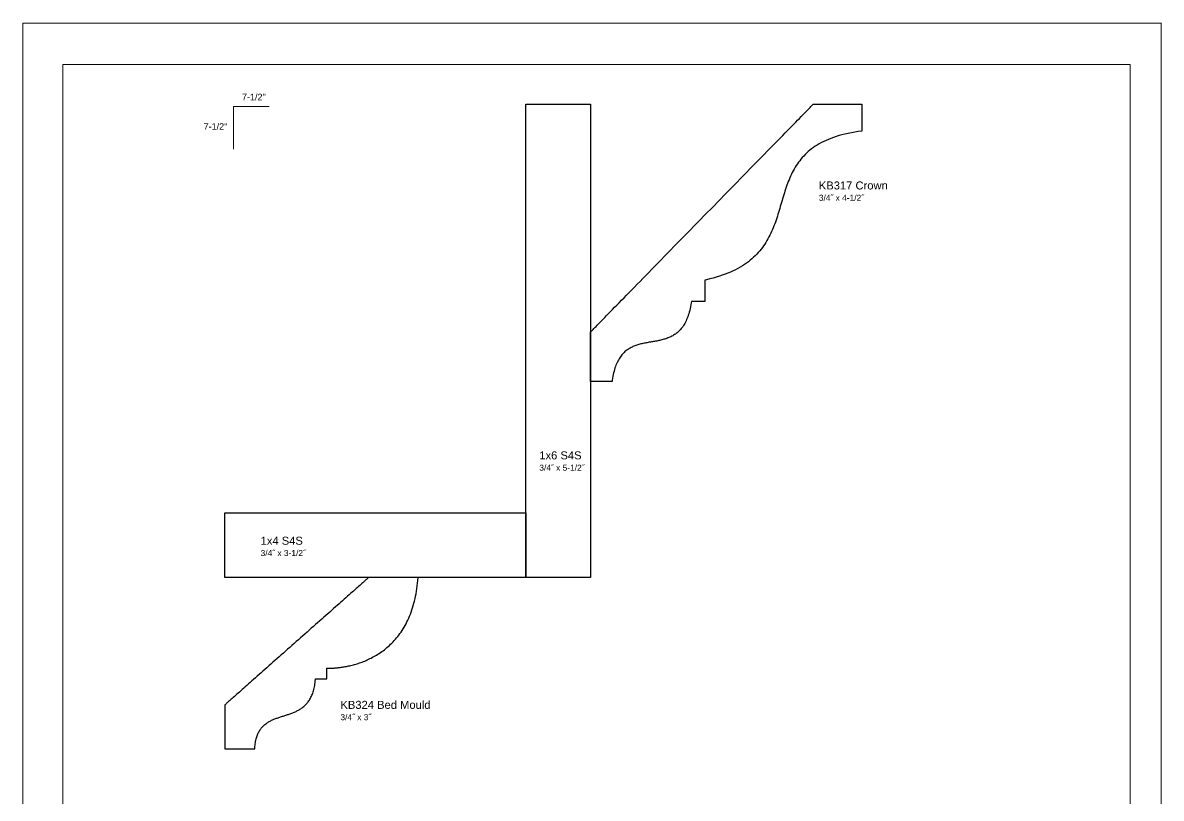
# Model space of a CAD drawing. Extents: x -4.3 to 9, y -5.5 to 16.6.
# Drawn here: x -4.25 to 8.98, y 7.64 to 16.65 of the extents above; entities that cross this region are included whole.
import ezdxf

# ---------------------------------------------------------------- set-up
doc = ezdxf.new("R2010")
doc.units = 0
doc.header["$MEASUREMENT"] = 0
doc.layers.add('DO NOT PLOT', color=2, linetype='Continuous', plot=False)
doc.layers.add('LAYER_1', color=7, linetype='Continuous')

# ---------------------------------------------------------------- blocks, each defined once
blk = doc.blocks.new('KB317 Crown')
at = {"flags": 128}
blk.add_lwpolyline([(1.99246, 0.97731), (1.97751, 0.95776), (1.96185, 0.93849), (1.94546, 0.91952), (1.92831, 0.90087), (1.91037, 0.88253), (1.89162, 0.86453), (1.87202, 0.84688), (1.85155, 0.82959), (1.83018, 0.81267), (1.80787, 0.79614), (1.78461, 0.78), (1.76036, 0.76428), (1.7351, 0.74898), (1.70879, 0.73412), (1.68141, 0.71971), (1.65293, 0.70576), (1.62332, 0.69228), (1.59255, 0.67929), (1.5606, 0.6668), (1.52743, 0.65482), (1.49302, 0.64337), (1.45733, 0.63245), (1.42035, 0.62208), (1.38204, 0.61227), (1.34237, 0.60304), (1.32429, 0.59829), (1.32428, 0.59671), (1.32428, 0.59505), (1.32427, 0.59329), (1.32426, 0.59146), (1.32425, 0.58954), (1.32424, 0.58754), (1.32424, 0.58547), (1.32423, 0.58331), (1.32422, 0.58109), (1.32421, 0.5788), (1.32421, 0.57643), (1.3242, 0.574), (1.32419, 0.57151), (1.32419, 0.56895), (1.32418, 0.56633), (1.32417, 0.56366), (1.32417, 0.56092), (1.32416, 0.55814), (1.32415, 0.5553), (1.32415, 0.55241), (1.32414, 0.54948), (1.32414, 0.5465), (1.32413, 0.54348), (1.32413, 0.54041), (1.32412, 0.53731), (1.32412, 0.53417), (1.32411, 0.53099), (1.32411, 0.52779), (1.3241, 0.52455), (1.3241, 0.52128), (1.3241, 0.51799), (1.32409, 0.51468), (1.32409, 0.51134), (1.32408, 0.50798), (1.32408, 0.50461), (1.32408, 0.50122), (1.32407, 0.49781), (1.32407, 0.4944), (1.32407, 0.49098), (1.32406, 0.48754), (1.32406, 0.48411), (1.32406, 0.48067), (1.32405, 0.47723), (1.32405, 0.4738), (1.32405, 0.47037), (1.32405, 0.46694), (1.32404, 0.46352), (1.32404, 0.46011), (1.32404, 0.45672), (1.32404, 0.45334), (1.32403, 0.44997), (1.32403, 0.44663), (1.32403, 0.4433), (1.32403, 0.44), (1.32403, 0.43672), (1.32402, 0.43348), (1.32402, 0.43026), (1.32402, 0.42707), (1.32402, 0.42391), (1.32402, 0.4208), (1.32402, 0.41772), (1.32402, 0.41468), (1.32401, 0.41168), (1.32401, 0.40873), (1.32401, 0.40582), (1.32401, 0.40296), (1.32401, 0.40016), (1.32401, 0.39741), (1.32401, 0.39471), (1.32401, 0.39207), (1.32401, 0.38949), (1.32401, 0.38697), (1.32401, 0.38451), (1.324, 0.38212), (1.324, 0.3798), (1.324, 0.37755), (1.324, 0.37537), (1.324, 0.37326), (1.324, 0.37124), (1.324, 0.36929), (1.324, 0.36742), (1.324, 0.36563), (1.324, 0.36393), (1.324, 0.36232), (1.324, 0.36079), (1.324, 0.35936), (1.324, 0.35802), (1.324, 0.35678), (1.324, 0.35564), (1.324, 0.35459), (1.324, 0.35365), (1.324, 0.35281), (1.324, 0.35208), (1.324, 0.35146), (1.324, 0.35095), (1.324, 0.35055), (1.324, 0.35027), (1.324, 0.3501), (1.324, 0.35005), (1.32394, 0.35005), (1.32379, 0.35005), (1.32355, 0.35005), (1.32322, 0.35005), (1.32281, 0.35005), (1.32231, 0.35005), (1.32172, 0.35005), (1.32106, 0.35005), (1.32031, 0.35005), (1.31949, 0.35005), (1.31859, 0.35005), (1.31762, 0.35005), (1.31658, 0.35005), (1.31547, 0.35005), (1.31429, 0.35005), (1.31304, 0.35005), (1.31173, 0.35005), (1.31036, 0.35005), (1.30893, 0.35005), (1.30744, 0.35005), (1.30589, 0.35005), (1.30429, 0.35005), (1.30264, 0.35005), (1.30093, 0.35005), (1.29918, 0.35005), (1.29738, 0.35005), (1.29554, 0.35005), (1.29365, 0.35005), (1.29172, 0.35005), (1.28975, 0.35005), (1.28775, 0.35005), (1.28571, 0.35005), (1.28363, 0.35005), (1.28153, 0.35005), (1.27939, 0.35005), (1.27723, 0.35005), (1.27504, 0.35005), (1.27282, 0.35005), (1.27059, 0.35005), (1.26833, 0.35005), (1.26606, 0.35005), (1.26377, 0.35005), (1.26146, 0.35005), (1.25915, 0.35005), (1.25682, 0.35005), (1.25448, 0.35005), (1.25214, 0.35005), (1.24979, 0.35005), (1.24744, 0.35005), (1.24508, 0.35005), (1.24273, 0.35005), (1.24038, 0.35005), (1.23803, 0.35005), (1.2357, 0.35005), (1.23337, 0.35005), (1.23105, 0.35005), (1.22874, 0.35005), (1.22644, 0.35005), (1.22417, 0.35005), (1.22191, 0.35005), (1.21967, 0.35005), (1.21745, 0.35005), (1.21525, 0.35005), (1.21308, 0.35005), (1.21094, 0.35005), (1.20883, 0.35005), (1.20675, 0.35005), (1.2047, 0.35005), (1.20268, 0.35005), (1.20071, 0.35005), (1.19877, 0.35005), (1.19687, 0.35005), (1.19502, 0.35005), (1.19321, 0.35005), (1.19145, 0.35005), (1.18973, 0.35005), (1.18807, 0.35005), (1.18645, 0.35005), (1.18489, 0.35005), (1.18339, 0.35005), (1.18195, 0.35005), (1.18056, 0.35005), (1.17924, 0.35005), (1.17798, 0.35005), (1.17678, 0.35005), (1.17566, 0.35005), (1.1746, 0.35005), (1.17361, 0.35005), (1.1727, 0.35005), (1.17186, 0.35005), (1.1711, 0.35005), (1.17041, 0.35005), (1.16981, 0.35005), (1.16929, 0.35005), (1.16886, 0.35005), (1.16851, 0.35005), (1.16825, 0.35005), (1.16808, 0.35005), (1.168, 0.35005), (1.16567, 0.3342), (1.16188, 0.31115), (1.15775, 0.28895), (1.15326, 0.26758), (1.14845, 0.24702), (1.1433, 0.22727), (1.13783, 0.20829), (1.13205, 0.19008), (1.12596, 0.17261), (1.11957, 0.15587), (1.11289, 0.13983), (1.10593, 0.1245), (1.09868, 0.10983), (1.09117, 0.09582), (1.08339, 0.08245), (1.07536, 0.06971), (1.06708, 0.05756), (1.05857, 0.046), (1.04981, 0.03502), (1.04084, 0.02458), (1.03164, 0.01467), (1.02223, 0.00528), (1.01262, -0.00361), (1.00282, -0.01202), (0.99282, -0.01996), (0.98264, -0.02747), (0.97229, -0.03454), (0.96178, -0.0412), (0.9511, -0.04748), (0.94027, -0.05337), (0.9293, -0.05891), (0.91819, -0.06411), (0.90695, -0.06899), (0.89559, -0.07357), (0.88411, -0.07786), (0.87253, -0.08187), (0.86084, -0.08564), (0.84906, -0.08918), (0.8372, -0.09249), (0.82526, -0.09561), (0.81325, -0.09855), (0.80117, -0.10133), (0.78904, -0.10396), (0.77686, -0.10646), (0.76464, -0.10885), (0.75239, -0.11115), (0.74011, -0.11338), (0.72781, -0.11554), (0.71549, -0.11767), (0.70318, -0.11977), (0.69087, -0.12187), (0.67856, -0.12399), (0.66628, -0.12613), (0.65402, -0.12832), (0.64179, -0.13058), (0.62961, -0.13293), (0.61747, -0.13537), (0.60538, -0.13793), (0.59336, -0.14063), (0.58141, -0.14348), (0.56954, -0.14651), (0.55774, -0.14972), (0.54605, -0.15314), (0.53444, -0.15679), (0.52295, -0.16068), (0.51157, -0.16482), (0.50031, -0.16925), (0.48918, -0.17397), (0.47819, -0.179), (0.46734, -0.18437), (0.45664, -0.19008), (0.4461, -0.19616), (0.43572, -0.20262), (0.42552, -0.20948), (0.41549, -0.21676), (0.40566, -0.22448), (0.39602, -0.23265), (0.38658, -0.24129), (0.37735, -0.25042), (0.36834, -0.26006), (0.35955, -0.27022), (0.351, -0.28092), (0.34268, -0.29219), (0.33461, -0.30403), (0.3268, -0.31646), (0.31925, -0.32951), (0.31196, -0.34319), (0.30495, -0.35751), (0.29823, -0.37251), (0.2918, -0.38818), (0.28566, -0.40456), (0.27983, -0.42165), (0.27432, -0.43948), (0.26912, -0.45806), (0.26425, -0.47741), (0.25972, -0.49756), (0.25553, -0.51851), (0.25169, -0.54028), (0.24821, -0.56289), (0.24575, -0.58107), (0.24564, -0.58107), (0.24538, -0.58107), (0.24498, -0.58107), (0.24444, -0.58107), (0.24376, -0.58107), (0.24294, -0.58107), (0.24199, -0.58107), (0.24091, -0.58107), (0.2397, -0.58107), (0.23837, -0.58107), (0.23692, -0.58107), (0.23535, -0.58107), (0.23367, -0.58107), (0.23188, -0.58107), (0.22997, -0.58107), (0.22797, -0.58107), (0.22586, -0.58107), (0.22365, -0.58107), (0.22134, -0.58107), (0.21895, -0.58107), (0.21646, -0.58107), (0.21389, -0.58107), (0.21123, -0.58107), (0.20849, -0.58107), (0.20567, -0.58107), (0.20278, -0.58107), (0.19981, -0.58107), (0.19678, -0.58107), (0.19369, -0.58107), (0.19052, -0.58107), (0.18731, -0.58107), (0.18403, -0.58107), (0.1807, -0.58107), (0.17732, -0.58107), (0.17389, -0.58107), (0.17042, -0.58107), (0.16691, -0.58107), (0.16336, -0.58107), (0.15977, -0.58107), (0.15616, -0.58107), (0.15251, -0.58107), (0.14884, -0.58107), (0.14514, -0.58107), (0.14142, -0.58107), (0.13769, -0.58107), (0.13395, -0.58107), (0.13019, -0.58107), (0.12643, -0.58107), (0.12266, -0.58107), (0.11889, -0.58107), (0.11512, -0.58107), (0.11135, -0.58107), (0.1076, -0.58107), (0.10385, -0.58107), (0.10012, -0.58107), (0.09641, -0.58107), (0.09271, -0.58107), (0.08904, -0.58107), (0.08539, -0.58107), (0.08177, -0.58107), (0.07819, -0.58107), (0.07464, -0.58107), (0.07112, -0.58107), (0.06765, -0.58107), (0.06423, -0.58107), (0.06085, -0.58107), (0.05752, -0.58107), (0.05424, -0.58107), (0.05102, -0.58107), (0.04786, -0.58107), (0.04476, -0.58107), (0.04173, -0.58107), (0.03877, -0.58107), (0.03588, -0.58107), (0.03306, -0.58107), (0.03032, -0.58107), (0.02766, -0.58107), (0.02509, -0.58107), (0.0226, -0.58107), (0.0202, -0.58107), (0.0179, -0.58107), (0.01569, -0.58107), (0.01358, -0.58107), (0.01157, -0.58107), (0.00967, -0.58107), (0.00787, -0.58107), (0.00619, -0.58107), (0.00462, -0.58107), (0.00317, -0.58107), (0.00184, -0.58107), (0.00064, -0.58107), (-0.00044, -0.58107), (-0.00139, -0.58107), (-0.00221, -0.58107), (-0.00289, -0.58107), (-0.00344, -0.58107), (-0.00384, -0.58107), (-0.00409, -0.58107), (-0.0042, -0.58107), (-0.00421, -0.58097), (-0.00421, -0.58053), (-0.00421, -0.57975), (-0.00421, -0.57864), (-0.00421, -0.57721), (-0.00421, -0.57546), (-0.00421, -0.5734), (-0.00421, -0.57104), (-0.00421, -0.56839), (-0.00421, -0.56544), (-0.00421, -0.56222), (-0.00421, -0.55872), (-0.00421, -0.55495), (-0.00421, -0.55093), (-0.00421, -0.54665), (-0.00421, -0.54213), (-0.00421, -0.53736), (-0.00421, -0.53237), (-0.00421, -0.52715), (-0.00421, -0.52171), (-0.00421, -0.51606), (-0.00421, -0.51021), (-0.00421, -0.50416), (-0.00421, -0.49792), (-0.00421, -0.4915), (-0.00421, -0.4849), (-0.00421, -0.47814), (-0.00421, -0.47121), (-0.00421, -0.46413), (-0.00421, -0.4569), (-0.00421, -0.44953), (-0.00421, -0.44203), (-0.00421, -0.4344), (-0.00421, -0.42665), (-0.00421, -0.41879), (-0.00421, -0.41082), (-0.00421, -0.40276), (-0.00421, -0.39461), (-0.00421, -0.38637), (-0.00421, -0.37805), (-0.00421, -0.36967), (-0.00421, -0.36122), (-0.00421, -0.35271), (-0.00421, -0.34416), (-0.00421, -0.33556), (-0.00421, -0.32693), (-0.00421, -0.31828), (-0.00421, -0.3096), (-0.00421, -0.30091), (-0.00421, -0.29221), (-0.00421, -0.28351), (-0.00421, -0.27482), (-0.00421, -0.26614), (-0.00421, -0.25749), (-0.00421, -0.24886), (-0.00421, -0.24027), (-0.00421, -0.23172), (-0.00421, -0.22322), (-0.00421, -0.21478), (-0.00421, -0.2064), (-0.00421, -0.19809), (-0.00421, -0.18986), (-0.00421, -0.18172), (-0.00421, -0.17367), (-0.00421, -0.16571), (-0.00421, -0.15786), (-0.00421, -0.15013), (-0.00421, -0.14251), (-0.00421, -0.13503), (-0.00421, -0.12767), (-0.00421, -0.12046), (-0.00421, -0.11339), (-0.00421, -0.10649), (-0.00421, -0.09974), (-0.00421, -0.09316), (-0.00421, -0.08676), (-0.00421, -0.08054), (-0.00421, -0.07451), (-0.00421, -0.06868), (-0.00421, -0.06306), (-0.00421, -0.05764), (-0.00421, -0.05245), (-0.00421, -0.04748), (-0.00421, -0.04274), (-0.00421, -0.03824), (-0.00421, -0.03399), (-0.00421, -0.02999), (-0.00421, -0.02626), (-0.00421, -0.02279), (-0.00421, -0.0196), (-0.00421, -0.01668), (-0.00421, -0.01406), (-0.00421, -0.01173), (-0.00421, -0.00971), (-0.00421, -0.008), (-0.00421, -0.0066), (-0.00421, -0.00553), (-0.00421, -0.00479), (-0.00421, -0.00438), (-0.00412, -0.00422), (-0.00282, -0.00289), (0, 0), (0.00432, 0.00442), (0.01011, 0.01034), (0.01733, 0.01772), (0.02596, 0.02654), (0.03595, 0.03677), (0.04728, 0.04836), (0.05992, 0.06128), (0.07384, 0.07552), (0.089, 0.09102), (0.10537, 0.10777), (0.12293, 0.12572), (0.14163, 0.14485), (0.16145, 0.16513), (0.18236, 0.18651), (0.20432, 0.20897), (0.22731, 0.23248), (0.25128, 0.257), (0.27622, 0.28251), (0.30209, 0.30896), (0.32885, 0.33634), (0.35648, 0.36459), (0.38494, 0.3937), (0.4142, 0.42363), (0.44423, 0.45435), (0.475, 0.48582), (0.50648, 0.51802), (0.53864, 0.5509), (0.57144, 0.58445), (0.60485, 0.61862), (0.63884, 0.65339), (0.67338, 0.68872), (0.70844, 0.72458), (0.74399, 0.76093), (0.77999, 0.79775), (0.81641, 0.835), (0.85322, 0.87266), (0.8904, 0.91068), (0.9279, 0.94903), (0.9657, 0.98769), (1.00376, 1.02662), (1.04206, 1.06579), (1.08056, 1.10517), (1.11923, 1.14472), (1.15804, 1.18441), (1.19695, 1.22421), (1.23594, 1.26409), (1.27497, 1.30401), (1.31402, 1.34395), (1.35305, 1.38387), (1.39202, 1.42373), (1.43092, 1.46351), (1.4697, 1.50317), (1.50833, 1.54269), (1.54679, 1.58202), (1.58504, 1.62114), (1.62304, 1.66001), (1.66078, 1.69861), (1.69821, 1.73689), (1.73531, 1.77483), (1.77204, 1.8124), (1.80837, 1.84956), (1.84427, 1.88628), (1.87971, 1.92253), (1.91466, 1.95827), (1.94908, 1.99347), (1.98295, 2.02811), (2.01622, 2.06215), (2.04888, 2.09555), (2.08089, 2.12829), (2.11222, 2.16033), (2.14283, 2.19163), (2.17269, 2.22218), (2.20178, 2.25193), (2.23006, 2.28085), (2.25749, 2.30891), (2.28406, 2.33608), (2.30972, 2.36233), (2.33445, 2.38762), (2.35821, 2.41192), (2.38097, 2.4352), (2.4027, 2.45743), (2.42337, 2.47856), (2.44294, 2.49859), (2.46139, 2.51746), (2.47869, 2.53515), (2.49479, 2.55162), (2.50968, 2.56684), (2.52332, 2.58079), (2.53567, 2.59342), (2.54671, 2.60471), (2.5564, 2.61463), (2.56471, 2.62313), (2.57162, 2.63019), (2.57708, 2.63578), (2.58108, 2.63987), (2.58356, 2.64241), (2.58452, 2.64338), (2.58466, 2.64339), (2.58513, 2.64339), (2.58593, 2.64339), (2.58705, 2.64339), (2.58848, 2.64339), (2.59022, 2.64339), (2.59227, 2.64339), (2.59461, 2.64339), (2.59724, 2.64339), (2.60015, 2.64339), (2.60333, 2.64339), (2.60678, 2.64339), (2.61049, 2.64339), (2.61445, 2.64339), (2.61867, 2.64339), (2.62312, 2.64339), (2.6278, 2.64339), (2.63271, 2.64339), (2.63784, 2.64339), (2.64318, 2.64339), (2.64872, 2.64339), (2.65447, 2.64339), (2.6604, 2.64339), (2.66652, 2.64339), (2.67282, 2.64339), (2.67929, 2.64339), (2.68592, 2.64339), (2.69271, 2.64339), (2.69965, 2.64339), (2.70673, 2.64339), (2.71395, 2.64339), (2.7213, 2.64339), (2.72878, 2.64339), (2.73636, 2.64339), (2.74406, 2.64339), (2.75186, 2.64339), (2.75975, 2.64339), (2.76774, 2.64339), (2.7758, 2.64339), (2.78394, 2.64339), (2.79215, 2.64339), (2.80041, 2.64339), (2.80873, 2.64339), (2.8171, 2.64339), (2.82551, 2.64339), (2.83395, 2.64339), (2.84242, 2.64339), (2.85091, 2.64339), (2.85941, 2.64339), (2.86791, 2.64339), (2.87642, 2.64339), (2.88491, 2.64339), (2.8934, 2.64339), (2.90186, 2.64339), (2.91029, 2.64339), (2.91868, 2.64339), (2.92704, 2.64339), (2.93534, 2.64339), (2.94359, 2.64339), (2.95177, 2.64339), (2.95989, 2.64339), (2.96792, 2.64339), (2.97588, 2.64339), (2.98374, 2.64339), (2.99151, 2.64339), (2.99917, 2.64339), (3.00672, 2.64339), (3.01415, 2.64339), (3.02146, 2.64339), (3.02863, 2.64339), (3.03567, 2.64339), (3.04256, 2.64339), (3.0493, 2.64339), (3.05588, 2.64339), (3.06229, 2.64339), (3.06853, 2.64339), (3.07459, 2.64339), (3.08046, 2.64339), (3.08614, 2.64339), (3.09162, 2.64339), (3.09689, 2.64339), (3.10194, 2.64339), (3.10678, 2.64339), (3.11138, 2.64339), (3.11576, 2.64339), (3.11989, 2.64339), (3.12377, 2.64339), (3.12739, 2.64339), (3.13075, 2.64339), (3.13384, 2.64339), (3.13666, 2.64339), (3.13919, 2.64339), (3.14144, 2.64339), (3.14338, 2.64339), (3.14502, 2.64339), (3.14635, 2.64339), (3.14737, 2.64339), (3.14805, 2.64339), (3.14841, 2.64339), (3.14846, 2.64338), (3.14846, 2.6432), (3.14846, 2.64284), (3.14846, 2.6423), (3.14846, 2.64158), (3.14846, 2.64069), (3.14846, 2.63963), (3.14846, 2.6384), (3.14846, 2.63702), (3.14846, 2.63547), (3.14846, 2.63378), (3.14846, 2.63193), (3.14846, 2.62994), (3.14846, 2.6278), (3.14846, 2.62553), (3.14846, 2.62312), (3.14846, 2.62059), (3.14846, 2.61792), (3.14846, 2.61513), (3.14846, 2.61223), (3.14846, 2.6092), (3.14846, 2.60607), (3.14846, 2.60283), (3.14846, 2.59948), (3.14846, 2.59603), (3.14846, 2.59249), (3.14846, 2.58886), (3.14846, 2.58513), (3.14846, 2.58132), (3.14846, 2.57743), (3.14846, 2.57347), (3.14846, 2.56942), (3.14846, 2.56531), (3.14846, 2.56114), (3.14846, 2.5569), (3.14846, 2.5526), (3.14846, 2.54825), (3.14846, 2.54385), (3.14846, 2.5394), (3.14846, 2.53491), (3.14846, 2.53038), (3.14846, 2.52581), (3.14846, 2.52121), (3.14846, 2.51659), (3.14846, 2.51194), (3.14846, 2.50727), (3.14846, 2.50258), (3.14846, 2.49788), (3.14846, 2.49318), (3.14846, 2.48846), (3.14846, 2.48375), (3.14846, 2.47904), (3.14846, 2.47434), (3.14846, 2.46964), (3.14846, 2.46496), (3.14846, 2.4603), (3.14846, 2.45566), (3.14846, 2.45105), (3.14846, 2.44646), (3.14846, 2.44191), (3.14846, 2.4374), (3.14846, 2.43293), (3.14846, 2.4285), (3.14846, 2.42412), (3.14846, 2.41979), (3.14846, 2.41552), (3.14846, 2.41131), (3.14846, 2.40716), (3.14846, 2.40308), (3.14846, 2.39907), (3.14846, 2.39514), (3.14846, 2.39128), (3.14846, 2.38751), (3.14846, 2.38383), (3.14846, 2.38023), (3.14846, 2.37673), (3.14846, 2.37333), (3.14846, 2.37003), (3.14846, 2.36683), (3.14846, 2.36375), (3.14846, 2.36078), (3.14846, 2.35792), (3.14846, 2.35519), (3.14846, 2.35258), (3.14846, 2.3501), (3.14846, 2.34775), (3.14846, 2.34554), (3.14846, 2.34347), (3.14846, 2.34154), (3.14846, 2.33976), (3.14846, 2.33813), (3.14846, 2.33666), (3.14846, 2.33534), (3.14846, 2.33419), (3.14846, 2.3332), (3.14846, 2.33239), (3.14846, 2.33175), (3.14846, 2.33129), (3.14846, 2.33101), (3.14846, 2.33091), (3.10659, 2.32518), (3.06612, 2.31881), (3.02702, 2.3118), (2.98927, 2.30416), (2.95283, 2.29592), (2.91769, 2.28709), (2.8838, 2.27767), (2.85114, 2.26768), (2.81968, 2.25713), (2.7894, 2.24603), (2.76027, 2.23441), (2.73225, 2.22226), (2.70532, 2.2096), (2.67945, 2.19645), (2.65462, 2.18282), (2.63078, 2.16872), (2.60792, 2.15416), (2.58601, 2.13915), (2.56502, 2.12371), (2.54492, 2.10786), (2.52568, 2.09159), (2.50727, 2.07493), (2.48966, 2.05789), (2.47283, 2.04048), (2.45675, 2.02272), (2.44139, 2.00461), (2.42672, 1.98616), (2.41271, 1.9674), (2.39934, 1.94833), (2.38657, 1.92897), (2.37438, 1.90933), (2.36273, 1.88942), (2.35161, 1.86925), (2.34098, 1.84884), (2.33081, 1.8282), (2.32108, 1.80734), (2.31175, 1.78627), (2.3028, 1.76501), (2.2942, 1.74357), (2.28592, 1.72197), (2.27794, 1.70021), (2.27022, 1.6783), (2.26273, 1.65626), (2.25545, 1.63411), (2.24835, 1.61185), (2.2414, 1.5895), (2.23458, 1.56707), (2.22784, 1.54458), (2.22117, 1.52203), (2.21454, 1.49943), (2.20792, 1.47681), (2.20128, 1.45417), (2.19458, 1.43153), (2.18781, 1.40889), (2.18094, 1.38627), (2.17393, 1.36369), (2.16676, 1.34116), (2.1594, 1.31868), (2.15182, 1.29628), (2.14399, 1.27396), (2.13588, 1.25173), (2.12748, 1.22961), (2.11873, 1.20762), (2.10963, 1.18576), (2.10014, 1.16405), (2.09022, 1.14249), (2.07987, 1.12111), (2.06903, 1.09991), (2.0577, 1.07891), (2.04583, 1.05812), (2.0334, 1.03756), (2.02038, 1.01722), (2.00674, 0.99714)], close=True, dxfattribs=at)
blk = doc.blocks.new('KB324 Bed Moulding')
at = {"flags": 128}
blk.add_lwpolyline([(1.13446, 0.3029), (1.13641, 0.3029), (1.138348, 0.3029), (1.140272, 0.3029), (1.14218, 0.3029), (1.144071, 0.3029), (1.145944, 0.3029), (1.147796, 0.3029), (1.149626, 0.3029), (1.151433, 0.3029), (1.153215, 0.3029), (1.154971, 0.3029), (1.156698, 0.3029), (1.158395, 0.3029), (1.160061, 0.3029), (1.161693, 0.3029), (1.163291, 0.3029), (1.164853, 0.3029), (1.166377, 0.30291), (1.167862, 0.30291), (1.169305, 0.30291), (1.170706, 0.30291), (1.172063, 0.30291), (1.173374, 0.30291), (1.174637, 0.30291), (1.175852, 0.30291), (1.177016, 0.30291), (1.178128, 0.30291), (1.179185, 0.30291), (1.180188, 0.30291), (1.181133, 0.30291), (1.18202, 0.30291), (1.182847, 0.30291), (1.183612, 0.30291), (1.184314, 0.30291), (1.18495, 0.30291), (1.18552, 0.30291), (1.186022, 0.30291), (1.186454, 0.30291), (1.186815, 0.30291), (1.187103, 0.30291), (1.187316, 0.30291), (1.187453, 0.30291), (1.187512, 0.30291), (1.187515, 0.30293), (1.187515, 0.30303), (1.187515, 0.30319), (1.187515, 0.30343), (1.187515, 0.30373), (1.187515, 0.30411), (1.187515, 0.30455), (1.187515, 0.30505), (1.187515, 0.30562), (1.187515, 0.30625), (1.187515, 0.30694), (1.187515, 0.30769), (1.187515, 0.3085), (1.187515, 0.30936), (1.187515, 0.31028), (1.187515, 0.31125), (1.187515, 0.31228), (1.187515, 0.31335), (1.187515, 0.31447), (1.187515, 0.31564), (1.187515, 0.31685), (1.187515, 0.31811), (1.187515, 0.31941), (1.187515, 0.32075), (1.187515, 0.32213), (1.187515, 0.32355), (1.187515, 0.325), (1.187515, 0.32649), (1.187515, 0.32801), (1.187515, 0.32957), (1.187515, 0.33115), (1.187515, 0.33277), (1.187515, 0.33441), (1.187515, 0.33608), (1.187515, 0.33777), (1.187515, 0.33948), (1.187515, 0.34122), (1.187515, 0.34297), (1.187515, 0.34475), (1.187515, 0.34654), (1.187515, 0.34834), (1.187515, 0.35016), (1.187515, 0.352), (1.187515, 0.35384), (1.187515, 0.35569), (1.187515, 0.35755), (1.187515, 0.35942), (1.187515, 0.36129), (1.187515, 0.36316), (1.187515, 0.36504), (1.187515, 0.36692), (1.187515, 0.36879), (1.187515, 0.37066), (1.187515, 0.37253), (1.187515, 0.3744), (1.187515, 0.37625), (1.187515, 0.3781), (1.187515, 0.37993), (1.187515, 0.38176), (1.187515, 0.38357), (1.187515, 0.38537), (1.187515, 0.38715), (1.187515, 0.38891), (1.187515, 0.39065), (1.187515, 0.39238), (1.187515, 0.39408), (1.187515, 0.39575), (1.187515, 0.3974), (1.187515, 0.39903), (1.187515, 0.40062), (1.187515, 0.40219), (1.187515, 0.40372), (1.187515, 0.40523), (1.187515, 0.40669), (1.187515, 0.40813), (1.187515, 0.40952), (1.187515, 0.41088), (1.187515, 0.41219), (1.187515, 0.41346), (1.187515, 0.41469), (1.187515, 0.41588), (1.187515, 0.41702), (1.187515, 0.41811), (1.187515, 0.41915), (1.187515, 0.42014), (1.187515, 0.42108), (1.187515, 0.42196), (1.187515, 0.42279), (1.187515, 0.42357), (1.187515, 0.42428), (1.187515, 0.42493), (1.187515, 0.42552), (1.187515, 0.42605), (1.187515, 0.42652), (1.187515, 0.42692), (1.187515, 0.42725), (1.187515, 0.42751), (1.187515, 0.4277), (1.187515, 0.42782), (1.187515, 0.42787), (1.18774, 0.42786), (1.188542, 0.42782), (1.189914, 0.42776), (1.191844, 0.42769), (1.194322, 0.42762), (1.197336, 0.42754), (1.200874, 0.42748), (1.204925, 0.42743), (1.209478, 0.42741), (1.214521, 0.42742), (1.220043, 0.42747), (1.226032, 0.42756), (1.232478, 0.42771), (1.239369, 0.42792), (1.246692, 0.4282), (1.254438, 0.42856), (1.262594, 0.42899), (1.27115, 0.42952), (1.280093, 0.43015), (1.289413, 0.43088), (1.299098, 0.43172), (1.309136, 0.43268), (1.319517, 0.43377), (1.330228, 0.435), (1.341259, 0.43636), (1.352598, 0.43788), (1.364234, 0.43955), (1.376155, 0.44139), (1.388349, 0.4434), (1.400807, 0.44558), (1.413515, 0.44795), (1.426464, 0.45052), (1.43964, 0.45328), (1.453034, 0.45626), (1.466633, 0.45945), (1.480426, 0.46286), (1.494403, 0.4665), (1.50855, 0.47038), (1.522858, 0.4745), (1.537314, 0.47887), (1.551907, 0.48351), (1.566627, 0.48841), (1.58146, 0.49359), (1.596397, 0.49904), (1.611427, 0.50479), (1.626537, 0.51083), (1.641717, 0.51717), (1.656947, 0.52383), (1.672227, 0.5308), (1.687547, 0.5381), (1.702887, 0.54573), (1.718237, 0.5537), (1.733587, 0.56202), (1.748927, 0.57069), (1.764247, 0.57973), (1.779537, 0.58913), (1.794777, 0.59891), (1.809957, 0.60908), (1.825077, 0.61964), (1.840117, 0.63059), (1.855057, 0.64195), (1.869907, 0.65373), (1.884637, 0.66593), (1.899237, 0.67855), (1.913717, 0.69161), (1.928037, 0.70511), (1.942197, 0.71907), (1.956197, 0.73348), (1.970007, 0.74835), (1.983627, 0.7637), (1.997037, 0.77952), (2.010237, 0.79584), (2.023217, 0.81265), (2.035947, 0.82996), (2.048427, 0.84777), (2.060647, 0.86611), (2.072597, 0.88497), (2.084267, 0.90436), (2.095637, 0.92428), (2.106697, 0.94476), (2.117447, 0.96578), (2.127857, 0.98737), (2.137927, 1.00952), (2.147647, 1.03225), (2.157007, 1.05556), (2.165987, 1.07946), (2.174587, 1.10396), (2.182787, 1.12906), (2.190567, 1.15477), (2.197937, 1.18111), (2.204877, 1.20806), (2.211367, 1.23566), (2.217397, 1.26389), (2.222967, 1.29277), (2.228067, 1.32231), (2.232667, 1.35251), (2.236767, 1.38338), (2.240357, 1.41493), (2.243427, 1.44716), (2.245957, 1.48009), (2.245787, 1.48009), (2.245277, 1.48009), (2.244437, 1.48009), (2.243277, 1.48009), (2.241787, 1.48009), (2.239997, 1.48009), (2.237897, 1.48009), (2.235507, 1.48009), (2.232817, 1.48009), (2.229857, 1.48009), (2.226607, 1.48009), (2.223097, 1.48009), (2.219327, 1.48009), (2.215297, 1.48009), (2.211017, 1.48009), (2.206497, 1.48009), (2.201747, 1.48009), (2.196757, 1.48009), (2.191557, 1.48009), (2.186137, 1.48009), (2.180517, 1.48009), (2.174697, 1.48009), (2.168677, 1.48009), (2.162477, 1.48009), (2.156097, 1.48009), (2.149537, 1.48009), (2.142817, 1.48009), (2.135937, 1.48009), (2.128907, 1.48009), (2.121737, 1.48009), (2.114427, 1.48009), (2.106977, 1.48009), (2.099417, 1.48009), (2.091727, 1.48009), (2.083937, 1.48009), (2.076037, 1.48009), (2.068037, 1.48009), (2.059957, 1.48009), (2.051787, 1.48009), (2.043547, 1.48009), (2.035237, 1.48009), (2.026867, 1.48009), (2.018437, 1.48009), (2.009967, 1.48009), (2.001447, 1.48009), (1.992897, 1.48009), (1.984317, 1.48009), (1.975727, 1.48009), (1.967117, 1.48009), (1.958497, 1.48009), (1.949877, 1.48009), (1.941267, 1.48009), (1.932677, 1.48009), (1.924097, 1.48009), (1.915547, 1.48009), (1.907037, 1.48009), (1.898567, 1.48009), (1.890147, 1.48009), (1.881787, 1.48009), (1.873487, 1.48009), (1.865247, 1.48009), (1.857097, 1.48009), (1.849017, 1.48009), (1.841037, 1.48009), (1.833157, 1.48009), (1.825367, 1.48009), (1.817697, 1.48009), (1.810147, 1.48009), (1.802727, 1.48009), (1.795427, 1.48009), (1.788267, 1.48009), (1.781257, 1.48009), (1.774397, 1.48009), (1.767697, 1.48009), (1.761167, 1.48009), (1.754807, 1.48009), (1.748627, 1.48009), (1.742637, 1.48009), (1.736837, 1.48009), (1.731237, 1.48009), (1.725847, 1.48009), (1.720667, 1.48009), (1.715717, 1.48009), (1.710997, 1.48009), (1.706507, 1.48009), (1.702257, 1.48009), (1.698257, 1.48009), (1.694517, 1.48009), (1.691037, 1.48009), (1.687827, 1.48009), (1.684897, 1.48009), (1.682247, 1.48009), (1.679887, 1.48009), (1.677827, 1.48009), (1.676077, 1.48009), (1.674627, 1.48009), (1.673507, 1.48009), (1.672707, 1.48009), (1.672237, 1.48009), (1.672097, 1.48008), (1.671477, 1.47953), (1.669867, 1.47811), (1.667297, 1.47583), (1.663787, 1.47273), (1.659347, 1.4688), (1.654017, 1.46407), (1.647787, 1.45857), (1.640707, 1.4523), (1.632787, 1.44528), (1.624037, 1.43754), (1.614487, 1.42909), (1.604157, 1.41995), (1.593067, 1.41013), (1.581233, 1.39965), (1.568678, 1.38854), (1.555422, 1.37681), (1.541486, 1.36447), (1.526888, 1.35155), (1.511649, 1.33806), (1.49579, 1.32402), (1.479331, 1.30945), (1.462291, 1.29437), (1.444691, 1.27879), (1.426551, 1.26274), (1.407891, 1.24622), (1.388732, 1.22926), (1.369093, 1.21188), (1.348994, 1.19409), (1.328456, 1.17591), (1.307499, 1.15736), (1.286143, 1.13845), (1.264408, 1.11921), (1.242314, 1.09966), (1.219881, 1.0798), (1.19713, 1.05966), (1.174081, 1.03926), (1.150754, 1.01861), (1.127168, 0.99773), (1.103345, 0.97665), (1.079303, 0.95537), (1.055065, 0.93391), (1.030648, 0.9123), (1.006075, 0.89055), (0.981364, 0.86867), (0.956536, 0.8467), (0.931611, 0.82464), (0.906609, 0.80251), (0.881551, 0.78032), (0.856456, 0.75811), (0.831345, 0.73588), (0.806238, 0.71366), (0.781154, 0.69146), (0.756115, 0.66929), (0.73114, 0.64719), (0.706249, 0.62515), (0.681462, 0.60321), (0.656801, 0.58139), (0.632283, 0.55968), (0.607931, 0.53813), (0.583764, 0.51674), (0.559802, 0.49553), (0.536066, 0.47452), (0.512575, 0.45372), (0.489349, 0.43316), (0.466409, 0.41286), (0.443776, 0.39283), (0.421468, 0.37308), (0.399506, 0.35364), (0.377911, 0.33452), (0.356702, 0.31575), (0.3359, 0.29734), (0.315524, 0.2793), (0.295595, 0.26166), (0.276134, 0.24444), (0.257159, 0.22764), (0.238692, 0.21129), (0.220752, 0.19541), (0.20336, 0.18002), (0.186535, 0.16513), (0.170298, 0.15075), (0.15467, 0.13692), (0.139669, 0.12364), (0.125317, 0.11094), (0.111633, 0.09883), (0.098638, 0.08732), (0.086351, 0.07645), (0.074794, 0.06622), (0.063985, 0.05665), (0.053945, 0.04776), (0.044695, 0.03958), (0.036254, 0.0321), (0.028643, 0.02537), (0.021881, 0.01938), (0.015989, 0.01417), (0.010987, 0.00974), (0.006895, 0.00612), (0.003734, 0.00332), (0.001522, 0.00136), (0.000282, 0.00026), (0, 0), (0, -0.00022), (0, -0.00075), (0, -0.00156), (0, -0.00267), (0, -0.00405), (0, -0.0057), (0, -0.00763), (0, -0.00981), (0, -0.01225), (0, -0.01494), (0, -0.01787), (0, -0.02104), (0, -0.02443), (0, -0.02806), (0, -0.0319), (0, -0.03595), (0, -0.04021), (0, -0.04467), (0, -0.04932), (0, -0.05416), (0, -0.05919), (0, -0.06438), (0, -0.06975), (0, -0.07528), (0, -0.08097), (0, -0.08681), (0, -0.09279), (0, -0.09892), (0, -0.10517), (0, -0.11155), (0, -0.11806), (0, -0.12467), (0, -0.1314), (0, -0.13822), (0, -0.14515), (0, -0.15216), (0, -0.15926), (0, -0.16643), (0, -0.17368), (0, -0.18099), (0, -0.18836), (0, -0.19578), (0, -0.20325), (0, -0.21076), (0, -0.21831), (0, -0.22589), (0, -0.23348), (0, -0.2411), (0, -0.24872), (0, -0.25635), (0, -0.26398), (0, -0.2716), (0, -0.2792), (0, -0.28678), (0, -0.29434), (0, -0.30187), (0, -0.30935), (0, -0.3168), (0, -0.32419), (0, -0.33152), (0, -0.33879), (0, -0.34599), (0, -0.35312), (0, -0.36017), (0, -0.36712), (0, -0.37399), (0, -0.38075), (0, -0.38741), (0, -0.39396), (0, -0.40038), (0, -0.40669), (0, -0.41286), (0, -0.4189), (0, -0.42479), (0, -0.43054), (0, -0.43613), (0, -0.44156), (0, -0.44682), (0, -0.45191), (0, -0.45682), (0, -0.46154), (0, -0.46607), (0, -0.47041), (0, -0.47454), (0, -0.47846), (0, -0.48217), (0, -0.48565), (0, -0.4889), (0, -0.49192), (0, -0.4947), (0, -0.49724), (0, -0.49952), (0, -0.50154), (0, -0.5033), (0, -0.50478), (0, -0.50599), (0, -0.50691), (0, -0.50755), (0, -0.50789), (0.000015, -0.50795), (0.000197, -0.50795), (0.000584, -0.50795), (0.00117, -0.50795), (0.001953, -0.50795), (0.002928, -0.50795), (0.00409, -0.50795), (0.005435, -0.50795), (0.00696, -0.50795), (0.008659, -0.50795), (0.010529, -0.50795), (0.012566, -0.50795), (0.014765, -0.50795), (0.017122, -0.50795), (0.019633, -0.50795), (0.022294, -0.50795), (0.0251, -0.50795), (0.028047, -0.50795), (0.031132, -0.50795), (0.034349, -0.50795), (0.037695, -0.50795), (0.041165, -0.50795), (0.044756, -0.50795), (0.048463, -0.50795), (0.052281, -0.50795), (0.056207, -0.50795), (0.060236, -0.50795), (0.064365, -0.50795), (0.068588, -0.50795), (0.072903, -0.50795), (0.077304, -0.50795), (0.081787, -0.50795), (0.086348, -0.50795), (0.090983, -0.50795), (0.095688, -0.50795), (0.100459, -0.50795), (0.10529, -0.50795), (0.110179, -0.50795), (0.115121, -0.50795), (0.120111, -0.50795), (0.125146, -0.50795), (0.130221, -0.50795), (0.135332, -0.50795), (0.140475, -0.50795), (0.145645, -0.50795), (0.150839, -0.50795), (0.156053, -0.50795), (0.161281, -0.50795), (0.16652, -0.50795), (0.171765, -0.50795), (0.177013, -0.50795), (0.182259, -0.50795), (0.187499, -0.50795), (0.192729, -0.50795), (0.197944, -0.50795), (0.203141, -0.50795), (0.208314, -0.50795), (0.213461, -0.50795), (0.218576, -0.50795), (0.223656, -0.50795), (0.228696, -0.50795), (0.233692, -0.50795), (0.23864, -0.50795), (0.243536, -0.50795), (0.248375, -0.50795), (0.253153, -0.50795), (0.257866, -0.50795), (0.262511, -0.50795), (0.267081, -0.50795), (0.271575, -0.50795), (0.275986, -0.50795), (0.280311, -0.50795), (0.284546, -0.50795), (0.288687, -0.50795), (0.292729, -0.50795), (0.296668, -0.50795), (0.3005, -0.50795), (0.304221, -0.50795), (0.307826, -0.50795), (0.311312, -0.50795), (0.314674, -0.50795), (0.317907, -0.50795), (0.321009, -0.50795), (0.323973, -0.50795), (0.326797, -0.50795), (0.329477, -0.50795), (0.332006, -0.50795), (0.334383, -0.50795), (0.336602, -0.50795), (0.338659, -0.50795), (0.34055, -0.50795), (0.342272, -0.50795), (0.343818, -0.50795), (0.345186, -0.50795), (0.346371, -0.50795), (0.347369, -0.50795), (0.348176, -0.50795), (0.348788, -0.50795), (0.3492, -0.50795), (0.349407, -0.50795), (0.349854, -0.49946), (0.350965, -0.4829), (0.352433, -0.46691), (0.354249, -0.45145), (0.356406, -0.43654), (0.358897, -0.42214), (0.361715, -0.40826), (0.364852, -0.39487), (0.368302, -0.38197), (0.372058, -0.36954), (0.376111, -0.35758), (0.380455, -0.34607), (0.385083, -0.33499), (0.389987, -0.32434), (0.39516, -0.31411), (0.400595, -0.30429), (0.406285, -0.29485), (0.412222, -0.28579), (0.4184, -0.2771), (0.424811, -0.26877), (0.431448, -0.26078), (0.438303, -0.25312), (0.44537, -0.24579), (0.452641, -0.23876), (0.46011, -0.23203), (0.467768, -0.22558), (0.475608, -0.2194), (0.483625, -0.21349), (0.491809, -0.20783), (0.500154, -0.2024), (0.508654, -0.1972), (0.517299, -0.19221), (0.526085, -0.18742), (0.535002, -0.18282), (0.544044, -0.1784), (0.553204, -0.17415), (0.562475, -0.17005), (0.571848, -0.1661), (0.581318, -0.16227), (0.590877, -0.15856), (0.600518, -0.15496), (0.610233, -0.15145), (0.620015, -0.14803), (0.629857, -0.14468), (0.639753, -0.14138), (0.649693, -0.13814), (0.659673, -0.13493), (0.669683, -0.13174), (0.679718, -0.12857), (0.689769, -0.12539), (0.69983, -0.1222), (0.709893, -0.11899), (0.719951, -0.11574), (0.729998, -0.11245), (0.740025, -0.10909), (0.750025, -0.10567), (0.759992, -0.10216), (0.769918, -0.09856), (0.779796, -0.09485), (0.789619, -0.09102), (0.799379, -0.08706), (0.809069, -0.08295), (0.818682, -0.0787), (0.828212, -0.07427), (0.83765, -0.06967), (0.846989, -0.06488), (0.856222, -0.05988), (0.865343, -0.05468), (0.874343, -0.04924), (0.883216, -0.04357), (0.891954, -0.03765), (0.900551, -0.03147), (0.908998, -0.02502), (0.917289, -0.01828), (0.925417, -0.01124), (0.933373, -0.0039), (0.941152, 0.00377), (0.948746, 0.01177), (0.956148, 0.02011), (0.96335, 0.02881), (0.970345, 0.03787), (0.977127, 0.04732), (0.983687, 0.05716), (0.990019, 0.0674), (0.996115, 0.07806), (1.001969, 0.08914), (1.007572, 0.10067), (1.012918, 0.11264), (1.018, 0.12508), (1.02281, 0.13799), (1.027342, 0.15139), (1.031587, 0.16529), (1.035539, 0.1797), (1.039191, 0.19463), (1.042535, 0.21009), (1.045564, 0.2261), (1.04827, 0.24267), (1.050648, 0.25981), (1.052689, 0.27753), (1.054386, 0.29585), (1.054948, 0.30287), (1.055037, 0.30287), (1.055203, 0.30287), (1.055444, 0.30287), (1.055759, 0.30287), (1.056147, 0.30287), (1.056605, 0.30287), (1.057133, 0.30287), (1.057728, 0.30287), (1.058389, 0.30287), (1.059115, 0.30287), (1.059903, 0.30287), (1.060753, 0.30287), (1.061662, 0.30287), (1.062629, 0.30287), (1.063652, 0.30287), (1.064731, 0.30287), (1.065862, 0.30287), (1.067045, 0.30287), (1.068278, 0.30288), (1.06956, 0.30288), (1.070888, 0.30288), (1.072261, 0.30288), (1.073679, 0.30288), (1.075138, 0.30288), (1.076637, 0.30288), (1.078176, 0.30288), (1.079751, 0.30288), (1.081362, 0.30288), (1.083008, 0.30288), (1.084685, 0.30288), (1.086394, 0.30288), (1.088132, 0.30288), (1.089897, 0.30288), (1.091689, 0.30288), (1.093505, 0.30288), (1.095344, 0.30288), (1.097204, 0.30288), (1.099083, 0.30288), (1.100981, 0.30289), (1.102895, 0.30289), (1.104825, 0.30289), (1.106767, 0.30289), (1.108721, 0.30289), (1.110685, 0.30289), (1.112658, 0.30289), (1.114637, 0.30289), (1.116622, 0.30289), (1.118611, 0.30289), (1.120601, 0.30289), (1.122593, 0.30289), (1.124583, 0.30289), (1.12657, 0.30289), (1.128553, 0.30289), (1.13053, 0.30289), (1.1325, 0.30289)], close=True, dxfattribs=at)

msp = doc.modelspace()

# ---------------------------------------------------------------- linework, layer by layer
at = {"linetype": 'Continuous', "lineweight": 0}
for p, q in [((-1.385, 15.678), (-1.802, 15.678)), ((-1.802, 15.678), (-1.802, 15.182))]:
    msp.add_line(p, q, dxfattribs=at)
msp.add_line((1.597, 10.954), (1.597, 10.204))
at = {"linetype": 'Continuous'}
for points in [[(1.597, 15.704), (2.347, 15.704), (2.347, 10.204), (1.597, 10.204)], [(-1.903, 10.954), (1.597, 10.954), (1.597, 10.204), (-1.903, 10.204)]]:
    msp.add_lwpolyline(points, close=True, dxfattribs=at)
at = {"layer": 'DO NOT PLOT', "linetype": 'Continuous', "lineweight": 0}
for p, q in [((-4.25, 16.644), (-4.25, -5.5)), ((-4.25, 16.644), (8.98, 16.644)), ((8.98, 16.65), (8.98, -5.5))]:
    msp.add_line(p, q, dxfattribs=at)
at = {"layer": 'LAYER_1', "color": 7, "lineweight": 0}
for points in [[(-3.784, -5.244), (-3.784, -5.244), (-3.784, 16.166), (-3.784, 16.166)], [(-3.784, 16.166), (-3.784, 16.166), (8.618, 16.166), (8.618, 16.166)], [(8.618, 16.166), (8.618, 16.166), (8.618, -5.244), (8.618, -5.244)]]:
    msp.add_open_spline(points, degree=3, dxfattribs=at)

# ---------------------------------------------------------------- block references
at = {"linetype": 'Continuous'}
for name, p in [('KB317 Crown', (2.352, 13.061)), ('KB324 Bed Moulding', (-1.903, 8.723))]:
    msp.add_blockref(name, p, dxfattribs=at)

# ---------------------------------------------------------------- texts
at = {"linetype": 'Continuous', "lineweight": 0, "attachment_point": 1}
for s, insert, char_height, width in [('{\\fArial|b0|i0|c0|p34;\\H0.75x;\\W4.1883; \\W1;7-1/2"}', (-1.825, 15.825), 0.1, 0.51487), ('{\\fArial|b0|i0|c0|p34;\\H0.75x;\\W3.7609; \\W1;7-1/2"}', (-2.258, 15.483), 0.1, 0.48999), ('{\\fArial|b0|i0|c0|p34;\\W9.0578; \\W1;KB317 Crown\\P\\H0.75x;\\W6.0385;  \\W1;3/4˝ x 4-1/2˝\\H1.3333x;\\P\\W9.9529;  }', (4.674, 14.806), 0.093, 1.43704), ('{\\fArial|b0|i0|c0|p34;\\W6.632;  \\W1;1x6 S4S\\P\\H0.75x;\\W8.8427;  \\W1;3/4˝ x 5-1/2˝\\H1.3333x;\\P\\W9.8886;  }', (1.274, 11.67), 0.093, 1.42776), ('{\\fArial|b0|i0|c0|p34;\\W6.632;  \\W1;1x4 S4S\\P\\H0.75x;\\W8.8427;  \\W1;3/4˝ x 3-1/2˝\\H1.3333x;\\P\\W9.8886;  }', (-1.965, 10.678), 0.093, 1.42776), ('{\\fArial|b0|i0|c0|p34;\\W6.1599; \\W1;KB324 Bed Mould\\P\\H0.75x;\\W8.2132; \\W1;3/4˝ x 3˝\\H1.3333x;\\P\\W6.8017;   }', (-0.781, 8.771), 0.093, 1.47309)]:
    msp.add_mtext(s, dxfattribs=dict(at, insert=insert, char_height=char_height, width=width))

doc.saveas('drawing.dxf')
